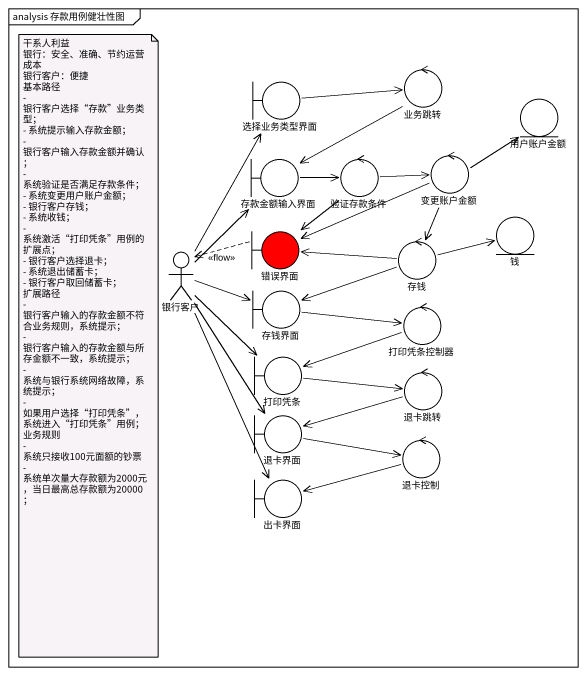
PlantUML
@startuml
mainframe analysis 存款用例健壮性图
boundary 选择业务类型界面
control 业务跳转
entity 用户账户金额
boundary 存款金额输入界面
control 验证存款条件
control 变更账户金额
boundary 错误界面 #FF0000
control 存钱
entity 钱
actor 银行客户
boundary 存钱界面
control 打印凭条控制器
boundary 打印凭条
control 退卡跳转
boundary 退卡界面
control 退卡控制
boundary 出卡界面
选择业务类型界面 -right-> 业务跳转
业务跳转 --> 存款金额输入界面
存款金额输入界面 -right-> 验证存款条件
验证存款条件 -right-> 变更账户金额
验证存款条件 --> 错误界面
变更账户金额 -up-> 用户账户金额
变更账户金额 -left-> 错误界面
变更账户金额 --> 存钱
错误界面 .left.> 银行客户 : <<flow>>
存钱 -left-> 错误界面
存钱 -right-> 钱
存钱 -left-> 存钱界面
银行客户 -up-> 选择业务类型界面
银行客户 -up-> 存款金额输入界面
银行客户 -right-> 存钱界面
银行客户 --> 打印凭条
银行客户 --> 退卡界面
银行客户 --> 出卡界面
存钱界面 -right-> 打印凭条控制器
打印凭条控制器 -left-> 打印凭条
打印凭条 -right-> 退卡跳转
退卡跳转 -left-> 退卡界面
退卡界面 -right-> 退卡控制
退卡控制 -left-> 出卡界面
note as N1
  干系人利益
  银行：安全、准确、节约运营成本
  银行客户：便捷
  基本路径
  - 银行客户选择“存款”业务类型；
  - 系统提示输入存款金额；
  - 银行客户输入存款金额并确认；
  - 系统验证是否满足存款条件；
  - 系统变更用户账户金额；
  - 银行客户存钱；
  - 系统收钱；
  - 系统激活“打印凭条”用例的扩展点；
  - 银行客户选择退卡；
  - 系统退出储蓄卡；
  - 银行客户取回储蓄卡；
  扩展路径
  - 银行客户输入的存款金额不符合业务规则，系统提示；
  - 银行客户输入的存款金额与所存金额不一致，系统提示；
  - 系统与银行系统网络故障，系统提示；
  - 如果用户选择“打印凭条”，系统进入“打印凭条”用例；
  业务规则
  - 系统只接收100元面额的钞票
  - 系统单次量大存款额为2000元，当日最高总存款额为20000；
end note
@enduml
